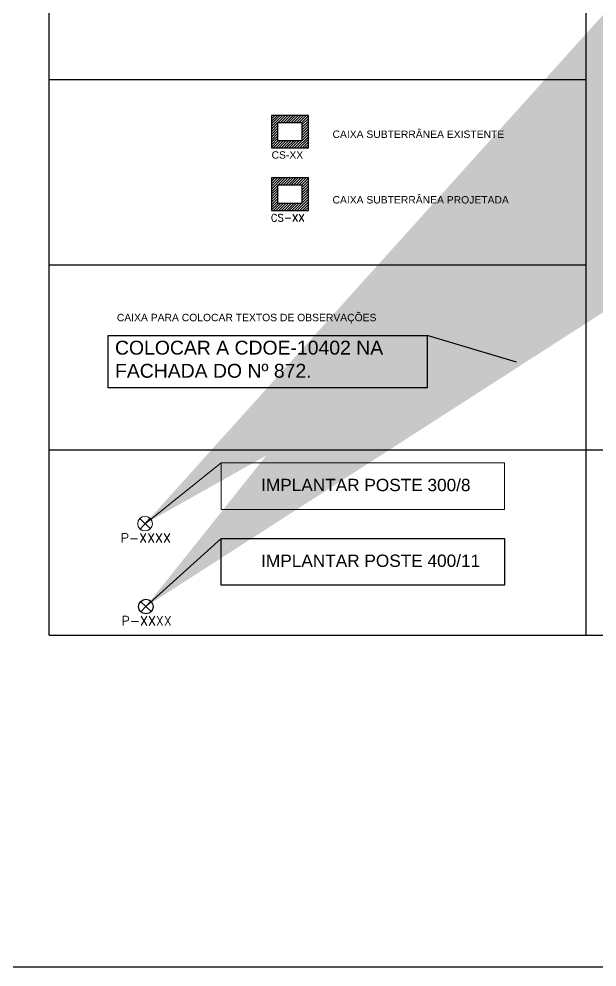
# Model space of a CAD drawing. Extents: x 31872 to 38961, y -9752 to -1519.
# Drawn here: x 33098 to 33723, y -6746 to -5721 of the extents above; entities that cross this region are included whole.
import ezdxf
from ezdxf.enums import TextEntityAlignment as Align

# ---------------------------------------------------------------- set-up
doc = ezdxf.new("R2010")
doc.units = ezdxf.units.DM
doc.header["$MEASUREMENT"] = 0
doc.layers.add('10.1-Caixas Subterrâneas', color=5, linetype='Continuous')
doc.layers.add('10.4-Postes', color=1, linetype='Continuous', lineweight=0)
doc.styles.add('ARIAL', font='arial.ttf')
doc.styles.add('ROMANS', font='romans.shx')
doc.styles.add('siredit', font='verdana.ttf')
doc.dimstyles.new('CL', dxfattribs={"dimtxt": 1, "dimasz": 2, "dimexe": 0.18, "dimexo": 0.0625, "dimgap": 0.09, "dimtad": 0, "dimdec": 0, "dimrnd": 1, "dimzin": 0, "dimdsep": 46, "dimtxsty": 'siredit', "dimblk": 'NONE', "dimcen": 0, "dimse1": 1, "dimse2": 1, "dimsd1": 1, "dimsd2": 1, "dimclrt": 7, "dimadec": 0, "dimazin": 0, "dimtfac": 1, "dimtdec": 0, "dimtofl": 0, "dimtmove": 0, "dimatfit": 3, "dimfxl": 0, "dimtolj": 1, "dimtzin": 0, "dimarcsym": 0})

# ---------------------------------------------------------------- blocks, each defined once
blk = doc.blocks.new('_None')
blk = doc.blocks.new('*X32')
at = {"color": 0, "linetype": 'Continuous'}
for p, q in [((-1.25, 0.34099), (-0.49099, 1.1)), ((-1.25, 0.517767), (-0.667767, 1.1)), ((-1.25, 0.694544), (-0.844544, 1.1)), ((-1.25, 0.87132), (-1.02132, 1.1)), ((-1.25, 1.048097), (-1.198097, 1.1)), ((-0.789214, 0.625), (-0.314214, 1.1)), ((-0.612437, 0.625), (-0.137437, 1.1)), ((-0.43566, 0.625), (0.03934, 1.1)), ((-0.258883, 0.625), (0.216117, 1.1)), ((-0.082107, 0.625), (0.392893, 1.1)), ((0.09467, 0.625), (0.56967, 1.1)), ((0.271447, 0.625), (0.746447, 1.1)), ((0.448223, 0.625), (0.923223, 1.1)), ((0.625, 0.625), (1.1, 1.1)), ((0.801777, 0.625), (1.25, 1.073223)), ((0.8035, 0.449947), (1.25, 0.896447)), ((0.8035, 0.27317), (1.25, 0.71967)), ((-1.25, 0.164214), (-0.8035, 0.610714)), ((-1.25, -0.012563), (-0.8035, 0.433937)), ((-1.25, -0.18934), (-0.8035, 0.25716)), ((-1.25, -0.366117), (-0.8035, 0.080383)), ((0.8035, 0.096393), (1.25, 0.542893)), ((0.8035, -0.080383), (1.25, 0.366117)), ((0.8035, -0.25716), (1.25, 0.18934)), ((0.8035, -0.433937), (1.25, 0.012563)), ((-1.25, -0.542893), (-0.8035, -0.096393)), ((-1.25, -0.71967), (-0.8035, -0.27317)), ((-1.25, -0.896447), (-0.8035, -0.449947)), ((-1.25, -1.073223), (-0.801777, -0.625)), ((-1.1, -1.1), (-0.625, -0.625)), ((-0.923223, -1.1), (-0.448223, -0.625)), ((-0.746447, -1.1), (-0.271447, -0.625)), ((-0.56967, -1.1), (-0.09467, -0.625)), ((-0.392893, -1.1), (0.082107, -0.625)), ((-0.216117, -1.1), (0.258883, -0.625)), ((-0.03934, -1.1), (0.43566, -0.625)), ((0.137437, -1.1), (0.612437, -0.625)), ((0.314214, -1.1), (0.789214, -0.625)), ((0.49099, -1.1), (1.25, -0.34099)), ((0.667767, -1.1), (1.25, -0.517767)), ((0.8035, -0.610714), (1.25, -0.164214)), ((0.844544, -1.1), (1.25, -0.694544)), ((1.02132, -1.1), (1.25, -0.87132)), ((1.198097, -1.1), (1.25, -1.048097))]:
    blk.add_line(p, q, dxfattribs=at)
blk = doc.blocks.new('MANHOLE_MQ')
at = {"color": 0, "linetype": 'Continuous'}
for p, q in [((0.00000623, 0.00000569), (-0.00000627, 0.00000569)), ((-0.00000627, 0.00000569), (-0.00000627, -0.00000531)), ((-0.00000404, 0.00000331), (0.00000399, 0.00000331)), ((-0.00000404, -0.00000294), (-0.00000404, 0.00000331)), ((0.00000399, 0.00000331), (0.00000399, -0.00000294)), ((0.00000623, -0.00000531), (0.00000623, 0.00000569)), ((0.00000399, -0.00000294), (-0.00000404, -0.00000294)), ((0.00000399, -0.00000294), (0.00000399, -0.00000294)), ((-0.00000627, -0.00000531), (0.00000623, -0.00000531))]:
    blk.add_line(p, q, dxfattribs=at)
at = {"color": 0, "linetype": 'Continuous', "xscale": 5e-06, "yscale": 5e-06, "zscale": 1e-05}
blk.add_blockref('*X32', (-0.00000002, 0.00000019), dxfattribs=at)
blk = doc.blocks.new('*U41')
at = {"color": 0, "linetype": 'Continuous'}
for p, q in [((0.001244, 0.001095), (-0.000006, 0.001095)), ((-0.000006, 0.001095), (-0.000006, -0.000005)), ((0.001244, -0.000005), (0.001244, 0.001095)), ((0.000217, 0.000857), (0.00102, 0.000857)), ((0.000217, 0.000232), (0.000217, 0.000857)), ((0.00102, 0.000857), (0.00102, 0.000232)), ((0.00102, 0.000232), (0.000217, 0.000232)), ((0.00102, 0.000232), (0.00102, 0.000232)), ((-0.000006, -0.000005), (0.001244, -0.000005))]:
    blk.add_line(p, q, dxfattribs=at)
at = {"color": 0, "linetype": 'Continuous', "xscale": 0.0005, "yscale": 0.0005, "zscale": 0.001}
blk.add_blockref('*X32', (0.000619, 0.000545), dxfattribs=at)
at = {"layer": '10.1-Caixas Subterrâneas', "color": 0, "lineweight": 0, "style": 'ROMANS'}
blk.add_attdef('FID', (-0.000027, -0.000378), '', height=0.00025, dxfattribs=at)
at = {"layer": '10.1-Caixas Subterrâneas', "color": 0, "lineweight": 0, "style": 'ROMANS', "flags": 3}
for tag, p in [('FATOR', (-0.000622, -0.000749)), ('ID_ATIVIDADE', (-0.000622, -0.001121)), ('QTDE', (-0.000622, -0.001493))]:
    blk.add_attdef(tag, p, '', height=0.00025, dxfattribs=at)
blk = doc.blocks.new('*U145')
at = {"color": 1}
for p, q in [((-0.00000309, 0.00000689), (0.00000269, 0.00000147)), ((0.00000251, 0.00000707), (-0.00000291, 0.00000129))]:
    blk.add_line(p, q, dxfattribs=at)
at = {"color": 3}
blk.add_lwpolyline([(0.00004096, 0.00003713), (0.00019407, 0.00003713), (0.00019407, 0.00001192), (0.00004096, 0.00001192)], close=True, dxfattribs=at)
at = {"color": 1}
blk.add_circle((-0.0000002, 0.00000418), 0.00000396, dxfattribs=at)
at = {"color": 0, "insert": (0.00006257, 0.00002843), "char_height": 0.0000066585, "width": 0.0001153545, "attachment_point": 1, "style": 'ARIAL'}
blk.add_mtext('{\\C3;IMPLANTAR POSTE 300/8}', dxfattribs=at)
at = {"layer": '10.4-Postes', "lineweight": 0, "style": 'ROMANS'}
blk.add_attdef('FID', text='', height=0.000005, dxfattribs=at).set_placement((0.00000019, -0.00000608), align=Align.CENTER)
at = {"layer": '10.4-Postes', "lineweight": 0, "style": 'ROMANS', "flags": 3}
for tag, p in [('ID_ATIVIDADE', (-0.00000676, -0.00000863)), ('FATOR', (-0.00000189, -0.00001133)), ('QTDE', (-0.00000598, -0.00001404))]:
    blk.add_attdef(tag, p, '', height=0.00000209, dxfattribs=at)
at = {"color": 3}
blk.add_leader([(-0.0000002, 0.00000418), (0.00004096, 0.00003713)], dimstyle='CL', override={"dimgap": 0.09, "dimtad": 0}, dxfattribs=at)
blk = doc.blocks.new('Inst Poste De Concreto Circular 11-400')
at = {"color": 1}
for p, q in [((-0.00000309, 0.00000689), (0.00000269, 0.00000147)), ((0.00000251, 0.00000707), (-0.00000291, 0.00000129))]:
    blk.add_line(p, q, dxfattribs=at)
at = {"color": 3}
blk.add_lwpolyline([(0.00004052, 0.00004097), (0.00019362, 0.00004097), (0.00019362, 0.00001576), (0.00004052, 0.00001576)], close=True, dxfattribs=at)
at = {"color": 1}
blk.add_circle((-0.0000002, 0.00000418), 0.00000396, dxfattribs=at)
at = {"color": 0, "insert": (0.00006213, 0.00003227), "char_height": 0.0000066585, "width": 0.0001214851, "attachment_point": 1, "style": 'ARIAL'}
blk.add_mtext('{\\C3;IMPLANTAR POSTE 400/11}', dxfattribs=at)
at = {"layer": '10.4-Postes', "lineweight": 0, "style": 'ROMANS'}
blk.add_attdef('FID', text='', height=0.000005, dxfattribs=at).set_placement((0.00000019, -0.00000608), align=Align.CENTER)
at = {"layer": '10.4-Postes', "lineweight": 0, "style": 'ROMANS', "flags": 3}
for tag, p in [('ID_ATIVIDADE', (-0.00000676, -0.00000863)), ('FATOR', (-0.00000189, -0.00001133)), ('QTDE', (-0.00000598, -0.00001404))]:
    blk.add_attdef(tag, p, '', height=0.00000209, dxfattribs=at)
at = {"color": 3}
blk.add_leader([(-0.0000002, 0.00000418), (0.00004052, 0.00004097)], dimstyle='CL', override={"dimgap": 0.09, "dimtad": 0}, dxfattribs=at)

msp = doc.modelspace()

# ---------------------------------------------------------------- linework, layer by layer
for p, q in [((33711.1, -4785.5), (33711.1, -6387.3)), ((33130.8, -5786.6), (33711.1, -5786.6))]:
    msp.add_line(p, q)
for points in [[(33130.8, -6387.3), (33130.8, -4785.5), (34291.5, -4785.5), (34291.5, -6187.1)], [(33130.8, -5986.8), (33711.1, -5986.8)], [(33130.8, -6187.1), (34291.5, -6187.1)], [(33130.8, -6387.3), (34291.5, -6387.3)]]:
    msp.add_lwpolyline(points)
at = {"color": 3}
msp.add_lwpolyline([(33194.7, -6063.2), (33539.6, -6063.2), (33539.6, -6120), (33194.7, -6120)], close=True, dxfattribs=at)
at = {"layer": 'Defpoints', "color": 3}
msp.add_lwpolyline([(31871.6, -1519.4), (38560.4, -1519.4), (38560.4, -6746.3), (31871.6, -6746.3)], close=True, dxfattribs=at)

# ---------------------------------------------------------------- block references
at = {"color": 0, "lineweight": 0, "xscale": 1999999.999992396, "yscale": 1999999.999992396, "zscale": 1999999.999992396}
msp.add_blockref('Inst Poste De Concreto Circular 11-400', (33235.8, -6364.8), dxfattribs=at).add_auto_attribs({'FID': 'P-XXXX'})
at = {"layer": '10.1-Caixas Subterrâneas', "color": 30, "xscale": 3197875.543111582, "yscale": 3197875.543111582, "zscale": 3197875.543111582, "rotation": 180.0000000000631}
msp.add_blockref('MANHOLE_MQ', (33391, -5842.3), dxfattribs=at)
at = {"layer": '10.1-Caixas Subterrâneas', "color": 10, "xscale": 31978.75500000037, "yscale": 31978.75500000037, "zscale": 31978.75500000037}
msp.add_blockref('*U41', (33371.3, -5927.9), dxfattribs=at).add_auto_attribs({'FID': 'CS-XX'})
at = {"layer": '10.4-Postes', "color": 0, "lineweight": 0, "xscale": 1999999.99999932, "yscale": 1999999.99999932, "zscale": 1999999.99999932}
msp.add_blockref('*U145', (33234.9, -6275.2), dxfattribs=at).add_auto_attribs({'FID': 'P-XXXX'})

# ---------------------------------------------------------------- texts
at = {"color": 3, "style": 'ARIAL'}
msp.add_text('CAIXA PARA COLOCAR TEXTOS DE OBSERVAÇÕES', height=8, dxfattribs=at).set_placement((33204, -6047.9))
at = {"color": 0, "insert": (33202, -6069), "char_height": 15, "width": 735.75, "attachment_point": 1, "style": 'ARIAL'}
msp.add_mtext('{\\C3;COLOCAR A CDOE-10402 NA \\PFACHADA DO Nº 872.}', dxfattribs=at)
at = {"layer": '10.1-Caixas Subterrâneas', "color": 30, "style": 'ARIAL'}
for s, p in [('CAIXA SUBTERRÂNEA EXISTENTE', (33437.2, -5849.7)), ('CS-XX', (33371.3, -5872.1))]:
    msp.add_text(s, height=8, dxfattribs=at).set_placement(p)
at = {"layer": '10.1-Caixas Subterrâneas', "color": 10, "style": 'ARIAL'}
msp.add_text('CAIXA SUBTERRÂNEA PROJETADA', height=8, dxfattribs=at).set_placement((33437.2, -5920.6))

# ---------------------------------------------------------------- leaders
at = {"color": 3}
msp.add_leader([(33636.1, -6092.3), (33539.6, -6063.2)], dimstyle='CL', override={"dimgap": 0.09, "dimtad": 0}, dxfattribs=at)

doc.saveas('drawing.dxf')
